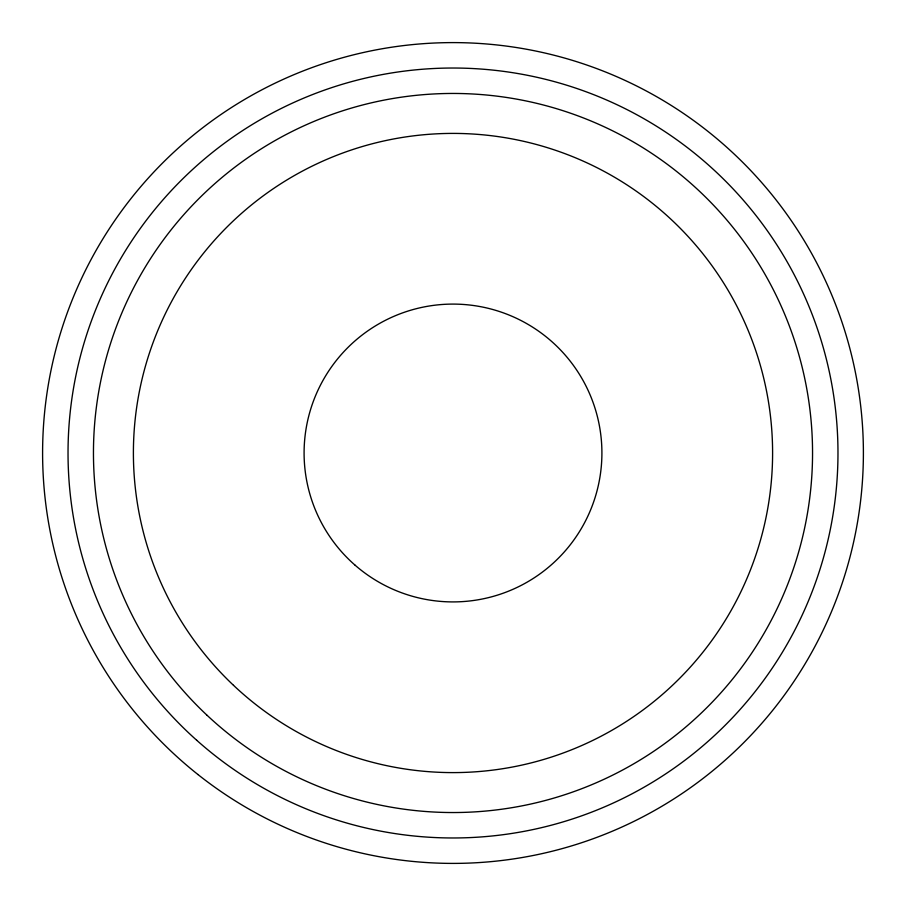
<?xml version="1.0" encoding="UTF-8"?>
<svg xmlns="http://www.w3.org/2000/svg" width="906" height="906" viewBox="0 0 906 906"><rect width="100%" height="100%" fill="white"/><g stroke="black" fill="none" stroke-linecap="round" stroke-linejoin="round"><path stroke-width="1.36" d="M197.938 774.517A410.395 410.395 0 0 0 858.967 513.124A410.395 410.395 0 0 0 302.083 71.359A410.395 410.395 0 0 0 197.938 774.517M196.636 740.202A384.982 384.982 0 0 0 829.907 531.414A384.982 384.982 0 0 0 332.457 87.384A384.982 384.982 0 0 0 196.636 740.202M355.175 565.265A148.901 148.901 0 0 0 599.138 481.584A148.901 148.901 0 0 0 404.688 312.151A148.901 148.901 0 0 0 355.175 565.265M233.499 685.31A319.603 319.603 0 0 0 763.928 526.941A319.603 319.603 0 0 0 361.562 146.761A319.603 319.603 0 0 0 233.499 685.31M206.602 714.845A359.557 359.557 0 0 0 802.965 535.469A359.557 359.557 0 0 0 349.433 108.686A359.557 359.557 0 0 0 206.602 714.845"/></g></svg>
